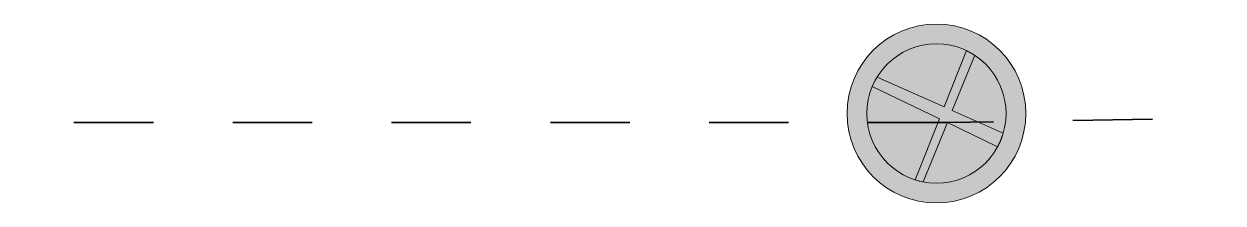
# Model space of a CAD drawing. Header units: millimetres. Extents: x -100675 to 28000, y -21133 to 42228.
# Drawn here: x -69769 to -66573, y 13429 to 13906 of the extents above; entities that cross this region are included whole.
import ezdxf

# ---------------------------------------------------------------- set-up
doc = ezdxf.new("R2010")
doc.units = ezdxf.units.MM
doc.header["$MEASUREMENT"] = 0
doc.linetypes.add('Dashed', pattern=[423.333333, 211.666667, -211.666667])
doc.layers.add('New_2D Drafting - General_Pen_No__2', color=8, linetype='Continuous', lineweight=15)
doc.layers.add('New_Structural - Bearing_Pen_No__21', color=7, linetype='Continuous', lineweight=35)
for name, color, linetype, lineweight, true_color in [('New_2D Drafting - General_Pen_No__82', 7, 'Continuous', 20, 0xaaaaaa), ('New_Structural - Bearing_Pen_No__61', 7, 'Continuous', 20, 0x6a6a6a), ('New_Structural - Bearing_Pen_No__89', 7, 'Continuous', 20, 0x71cebe)]:
    doc.layers.add(name, color=color, linetype=linetype, lineweight=lineweight, true_color=true_color)
doc.layers.add('New_Structural - Bearing', color=7, linetype='Continuous')

# ---------------------------------------------------------------- blocks, each defined once
blk = doc.blocks.new('Slab_20', base_point=(-67336.8, 13905.7))
at = {"layer": 'New_Structural - Bearing_Pen_No__89', "color": 123, "linetype": 'Continuous', "lineweight": 20, "true_color": 0x71cebe, "flags": 128}
for points in [[(-67336.8, 13905.7, -1), (-67336.8, 13429.3, -1)], [(-67336.8, 13853.1, 1), (-67336.8, 13482, 1)]]:
    blk.add_lwpolyline(points, format="xyb", close=True, dxfattribs=at)

msp = doc.modelspace()

# ---------------------------------------------------------------- hatches: boundary and pattern name
at = {"layer": 'New_2D Drafting - General_Pen_No__82', "linetype": 'Continuous', "lineweight": 20, "true_color": 0xaaaaaa}
for points in [[(-67336.8, 13905.7, 1), (-67336.8, 13429.3, 1)], [(-67158.9, 13614.8), (-67294.7, 13675.2), (-67234.8, 13822.5, 0.034067), (-67256.8, 13834.9), (-67316.6, 13684.9), (-67495.1, 13764.3, 0.037873), (-67507.9, 13739.3), (-67329.1, 13653.6), (-67393.9, 13491, 0.030742), (-67371.9, 13485.3), (-67307.6, 13643.3), (-67173.7, 13579.1, 0.052198)]]:
    msp.add_hatch(color=253, dxfattribs=at).paths.add_polyline_path(points)

# ---------------------------------------------------------------- linework, layer by layer
at = {"layer": 'New_2D Drafting - General_Pen_No__2', "color": 8, "linetype": 'Continuous', "lineweight": 15, "flags": 128}
for points in [[(-67336.8, 13905.7, 1), (-67336.8, 13429.3, 1)], [(-67336.8, 13482, 1), (-67336.8, 13853.1, 1)], [(-67336.8, 13853.1, 1), (-67336.8, 13482, 1)], [(-67158.9, 13614.8), (-67294.7, 13675.2), (-67234.8, 13822.5, 0.034067), (-67256.8, 13834.9), (-67316.6, 13684.9), (-67495.1, 13764.3, 0.037873), (-67507.9, 13739.3), (-67329.1, 13653.6), (-67393.9, 13491, 0.030742), (-67371.9, 13485.3), (-67307.6, 13643.3), (-67173.7, 13579.1, 0.052198)]]:
    msp.add_lwpolyline(points, format="xyb", close=True, dxfattribs=at)
at = {"layer": 'New_Structural - Bearing_Pen_No__21', "color": 7, "linetype": 'Dashed', "lineweight": 35}
for p, q in [((-61681.9, 13739.3), (-67307.6, 13643.3)), ((-67307.6, 13643.3), (-70479.4, 13643.3))]:
    msp.add_line(p, q, dxfattribs=at)
at = {"layer": 'New_Structural - Bearing_Pen_No__61', "color": 251, "linetype": 'Continuous', "lineweight": 20, "true_color": 0x6a6a6a}
for p, q in [((-67256.8, 13834.9), (-67316.6, 13684.9)), ((-67234.8, 13822.5), (-67294.7, 13675.2)), ((-67495.1, 13764.3), (-67316.6, 13684.9)), ((-67507.9, 13739.3), (-67329.1, 13653.6)), ((-67329.1, 13653.6), (-67393.9, 13491)), ((-67294.7, 13675.2), (-67158.9, 13614.8)), ((-67307.6, 13643.3), (-67371.9, 13485.3)), ((-67307.6, 13643.3), (-67173.7, 13579.1))]:
    msp.add_line(p, q, dxfattribs=at)

# ---------------------------------------------------------------- block references
at = {"layer": 'New_Structural - Bearing', "color": 123, "linetype": 'Continuous', "lineweight": 20, "true_color": 0x71cebe}
msp.add_blockref('Slab_20', (-67336.8, 13905.7), dxfattribs=at)

doc.saveas('drawing.dxf')
